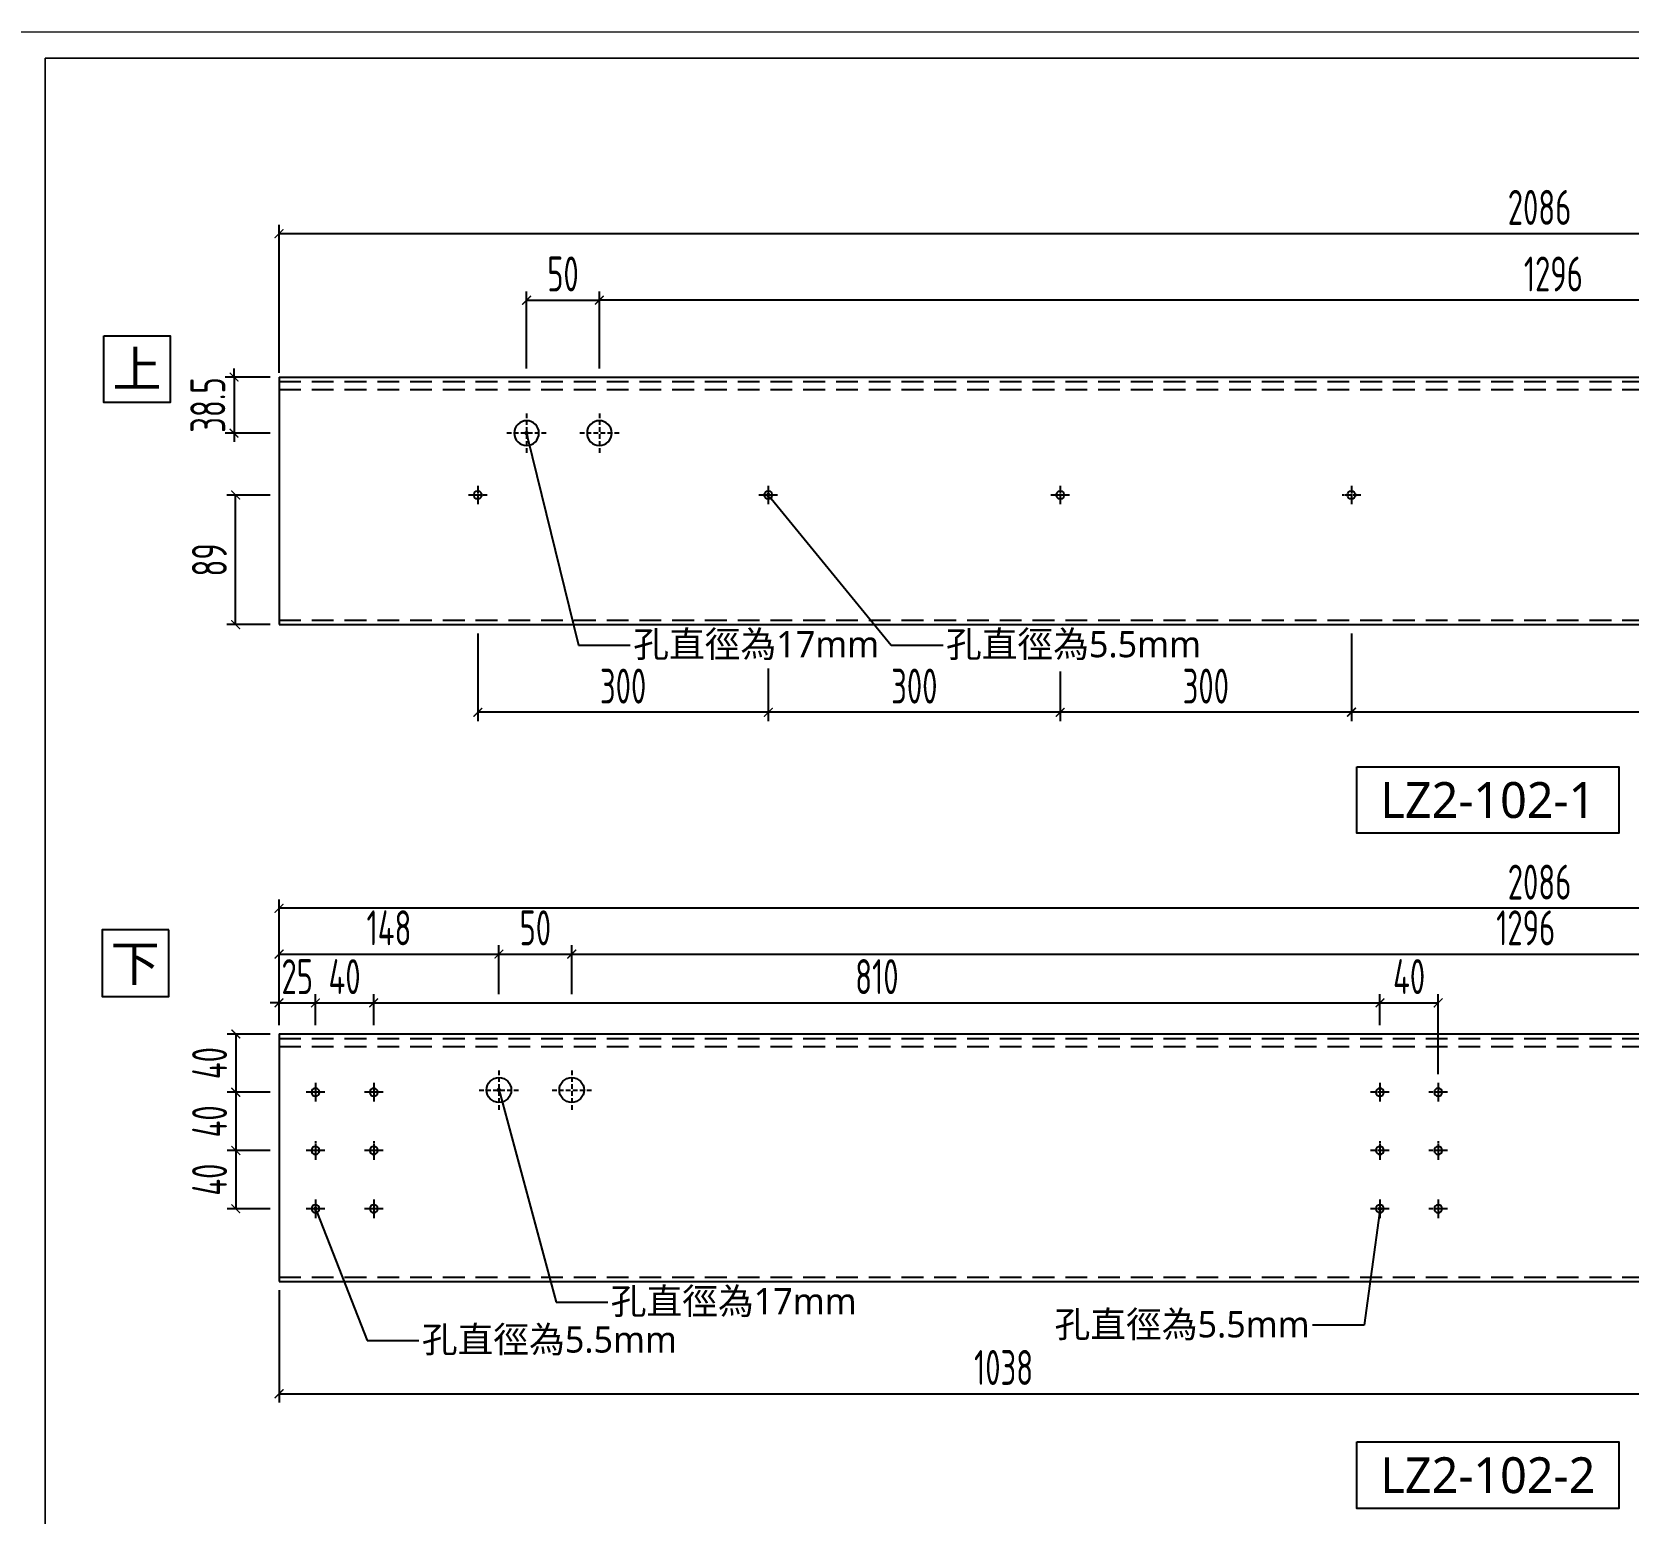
# Model space of a CAD drawing. Extents: x -3378 to 102197, y -3799 to 48702.
# Drawn here: x 11408 to 12504, y 8115 to 9132 of the extents above; entities that cross this region are included whole.
import ezdxf
from ezdxf import colors
from ezdxf.entities.mleader import LeaderData, LeaderLine
from ezdxf.enums import TextEntityAlignment as Align
from ezdxf.math import Vec2, Vec3

# ---------------------------------------------------------------- set-up
doc = ezdxf.new("R2010")
doc.units = 0
doc.set_wipeout_variables(frame=1)
for name, pattern in [('ASC-Facade Detail W1 & W2$0$HIDDEN2', [4.7625, 3.175, -1.5875]), ('CENTER', [2, 1.25, -0.25, 0.25, -0.25]), ('DASHDOT', [1, 0.5, -0.25, 0, -0.25]), ('HIDDEN', [0.375, 0.25, -0.125])]:
    doc.linetypes.add(name, pattern=pattern)
for name, color, linetype in [('DIM', 173, 'Continuous'), ('GM_ANNO_LABL', 4, 'Continuous'), ('GM_ANNO_TEXT', 7, 'Continuous'), ('噴塗面', 6, 'DASHDOT'), ('金屬面材 METAL PANEL', 2, 'Continuous'), ('鋼件', 6, 'Continuous'), ('隱藏線 HIDDEN', 8, 'HIDDEN')]:
    doc.layers.add(name, color=color, linetype=linetype)
doc.layers.add('GM_CNST', color=171, linetype='Continuous', lineweight=5, plot=False)
doc.styles.add('CHINESE', font='ros1.shx', dxfattribs={"width": 0.75, "bigfont": 'hztxt.shx'})
doc.styles.add('GM', font='')
doc.styles.get('GM').set_extended_font_data('Microsoft JhengHei')
doc.dimstyles.new('F-06', dxfattribs={"dimscale": 6, "dimtxt": 4, "dimasz": 1, "dimexe": 1, "dimexo": 1, "dimgap": 1, "dimtad": 1, "dimdec": 1, "dimzin": 12, "dimdsep": 46, "dimtxsty": 'CHINESE', "dimblk": 'ARCHTICK', "dimcen": 0, "dimclrd": 4, "dimclre": 4, "dimclrt": 1, "dimadec": 0, "dimazin": 3, "dimtfac": 1, "dimtdec": 1, "dimtix": 1, "dimtmove": 2, "dimatfit": 3, "dimfxl": 1, "dimtolj": 1, "dimtzin": 0, "dimarcsym": 0})

# ---------------------------------------------------------------- blocks, each defined once
blk = doc.blocks.new('*U896')
blk.add_wipeout([(-6.301, 1.6), (6.301, 1.6), (6.301, -1.6), (-6.301, -1.6)])
blk.add_lwpolyline([(-6.301, 1.6), (6.301, 1.6), (6.301, -1.6), (-6.301, -1.6)], close=True)
at = {"layer": 'GM_ANNO_TEXT', "ltscale": 0.3, "style": 'GM', "flags": 8}
blk.add_attdef('01', text='', height=1.725, dxfattribs=at).set_placement((0, 0), align=Align.MIDDLE_CENTER)
blk = doc.blocks.new('_ArchTick')
at = {"color": 0, "linetype": 'ByBlock', "const_width": 0.15}
blk.add_lwpolyline([(-0.5, -0.5), (0.5, 0.5)], dxfattribs=at)
blk = doc.blocks.new('*D974')
at = {"layer": 'Defpoints', "color": 0, "ltscale": 10, "transparency": 16777216}
for p in [(11577.5, 8529.9), (11577.5, 8443.6, 0), (13309, 8443.6, 0)]:
    blk.add_point(p, dxfattribs=at)
at = {"layer": 'DIM', "color": 4, "lineweight": -2, "ltscale": 10, "transparency": 16777216}
for p, q in [((11577.5, 8449.6), (11577.5, 8535.9)), ((13309, 8529.9), (11577.5, 8529.9)), ((13309, 8449.6), (13309, 8535.9))]:
    blk.add_line(p, q, dxfattribs=at)
at = {"layer": 'DIM', "color": 4, "lineweight": -2, "ltscale": 10, "transparency": 16777216, "xscale": 6, "yscale": 6, "zscale": 6, "rotation": 180}
blk.add_blockref('_ArchTick', (11577.5, 8529.9), dxfattribs=at)
at = {"layer": 'DIM', "color": 4, "lineweight": -2, "ltscale": 10, "transparency": 16777216, "xscale": 6, "yscale": 6, "zscale": 6}
blk.add_blockref('_ArchTick', (13309, 8529.9), dxfattribs=at)
at = {"layer": 'DIM', "color": 1, "ltscale": 10, "transparency": 16777216, "insert": (12443.2, 8547.9), "char_height": 24, "attachment_point": 5, "style": 'CHINESE'}
blk.add_mtext('\\A1;2086', dxfattribs=at)
blk = doc.blocks.new('*D979')
at = {"layer": 'Defpoints', "color": 0, "ltscale": 10, "transparency": 16777216}
for p in [(13309, 8993.2), (11577.5, 8891.7, 0), (13309, 8891.7, 0)]:
    blk.add_point(p, dxfattribs=at)
at = {"layer": 'DIM', "color": 4, "lineweight": -2, "ltscale": 10, "transparency": 16777216}
for p, q in [((11577.5, 8897.7), (11577.5, 8999.2)), ((11577.5, 8993.2), (13309, 8993.2)), ((13309, 8897.7), (13309, 8999.2))]:
    blk.add_line(p, q, dxfattribs=at)
at = {"layer": 'DIM', "color": 4, "lineweight": -2, "ltscale": 10, "transparency": 16777216, "xscale": 6, "yscale": 6, "zscale": 6, "rotation": 180}
blk.add_blockref('_ArchTick', (11577.5, 8993.2), dxfattribs=at)
at = {"layer": 'DIM', "color": 4, "lineweight": -2, "ltscale": 10, "transparency": 16777216, "xscale": 6, "yscale": 6, "zscale": 6}
blk.add_blockref('_ArchTick', (13309, 8993.2), dxfattribs=at)
at = {"layer": 'DIM', "color": 1, "ltscale": 10, "transparency": 16777216, "insert": (12443.2, 9011.2), "char_height": 24, "attachment_point": 5, "style": 'CHINESE'}
blk.add_mtext('\\A1;2086', dxfattribs=at)
blk = doc.blocks.new('A$C1729d957')
at = {"color": 1, "linetype": 'ASC-Facade Detail W1 & W2$0$HIDDEN2'}
for p, q in [((0, 13.5), (0, -13.5)), ((-13.5, 0), (13.5, 0))]:
    blk.add_line(p, q, dxfattribs=at)
at = {"color": 1}
blk.add_circle((0, 0), 8.5, dxfattribs=at)
blk = doc.blocks.new('*D1055')
at = {"layer": 'Defpoints', "color": 0, "ltscale": 10, "transparency": 16777216}
for p in [(11797.5, 8947.5), (11747.5, 8894.7, 0), (11797.5, 8894.7, 0)]:
    blk.add_point(p, dxfattribs=at)
at = {"layer": 'DIM', "color": 4, "lineweight": -2, "ltscale": 10, "transparency": 16777216}
for p, q in [((11747.5, 8900.7), (11747.5, 8953.5)), ((11747.5, 8947.5), (11797.5, 8947.5)), ((11797.5, 8900.7), (11797.5, 8953.5))]:
    blk.add_line(p, q, dxfattribs=at)
at = {"layer": 'DIM', "color": 4, "lineweight": -2, "ltscale": 10, "transparency": 16777216, "xscale": 6, "yscale": 6, "zscale": 6, "rotation": 180}
blk.add_blockref('_ArchTick', (11747.5, 8947.5), dxfattribs=at)
at = {"layer": 'DIM', "color": 4, "lineweight": -2, "ltscale": 10, "transparency": 16777216, "xscale": 6, "yscale": 6, "zscale": 6}
blk.add_blockref('_ArchTick', (11797.5, 8947.5), dxfattribs=at)
at = {"layer": 'DIM', "color": 1, "ltscale": 10, "transparency": 16777216, "insert": (11772.5, 8965.5), "char_height": 24, "attachment_point": 5, "style": 'CHINESE'}
blk.add_mtext('\\A1;50', dxfattribs=at)
blk = doc.blocks.new('*D1056')
at = {"layer": 'Defpoints', "color": 0, "ltscale": 10, "transparency": 16777216}
for p in [(11577.5, 8894.7, 0), (11546.6, 8856.2), (11577.5, 8856.2)]:
    blk.add_point(p, dxfattribs=at)
at = {"layer": 'DIM', "color": 4, "lineweight": -2, "ltscale": 10, "transparency": 16777216}
for p, q in [((11571.5, 8894.7), (11540.6, 8894.7)), ((11546.6, 8894.7), (11546.6, 8900.7)), ((11546.6, 8894.7), (11546.6, 8856.2)), ((11571.5, 8856.2), (11540.6, 8856.2)), ((11546.6, 8856.2), (11546.6, 8850.2))]:
    blk.add_line(p, q, dxfattribs=at)
at = {"layer": 'DIM', "color": 4, "lineweight": -2, "ltscale": 10, "transparency": 16777216, "xscale": 6, "yscale": 6, "zscale": 6}
for p, rotation in [((11546.6, 8894.7), 270), ((11546.6, 8856.2), 90)]:
    blk.add_blockref('_ArchTick', p, dxfattribs=dict(at, rotation=rotation))
at = {"layer": 'DIM', "color": 1, "ltscale": 10, "transparency": 16777216, "insert": (11528.6, 8875.5), "char_height": 24, "attachment_point": 5, "rotation": 90, "style": 'CHINESE'}
blk.add_mtext('\\A1;38.5', dxfattribs=at)
blk = doc.blocks.new('*D1057')
at = {"layer": 'Defpoints', "color": 0, "ltscale": 10, "transparency": 16777216}
for p in [(11797.5, 8947.5), (13108, 8918.6), (11797.5, 8894.7, 0)]:
    blk.add_point(p, dxfattribs=at)
at = {"layer": 'DIM', "color": 4, "lineweight": -2, "ltscale": 10, "transparency": 16777216}
for p, q in [((11797.5, 8900.7), (11797.5, 8953.5)), ((13108, 8947.5), (11797.5, 8947.5)), ((13108, 8924.6), (13108, 8953.5))]:
    blk.add_line(p, q, dxfattribs=at)
at = {"layer": 'DIM', "color": 4, "lineweight": -2, "ltscale": 10, "transparency": 16777216, "xscale": 6, "yscale": 6, "zscale": 6, "rotation": 180}
blk.add_blockref('_ArchTick', (11797.5, 8947.5), dxfattribs=at)
at = {"layer": 'DIM', "color": 4, "lineweight": -2, "ltscale": 10, "transparency": 16777216, "xscale": 6, "yscale": 6, "zscale": 6}
blk.add_blockref('_ArchTick', (13108, 8947.5), dxfattribs=at)
at = {"layer": 'DIM', "color": 1, "ltscale": 10, "transparency": 16777216, "insert": (12452.7, 8965.5), "char_height": 24, "attachment_point": 5, "style": 'CHINESE'}
blk.add_mtext('\\A1;1296', dxfattribs=at)
blk = doc.blocks.new('*D1058')
at = {"layer": 'Defpoints', "color": 0, "ltscale": 10, "transparency": 16777216}
for p in [(11728.5, 8498.5), (11728.5, 8465, 0), (11577.5, 8443.6, 0)]:
    blk.add_point(p, dxfattribs=at)
at = {"layer": 'DIM', "color": 4, "lineweight": -2, "ltscale": 10, "transparency": 16777216}
for p, q in [((11577.5, 8449.6), (11577.5, 8504.5)), ((11577.5, 8498.5), (11728.5, 8498.5)), ((11728.5, 8471), (11728.5, 8504.5))]:
    blk.add_line(p, q, dxfattribs=at)
at = {"layer": 'DIM', "color": 4, "lineweight": -2, "ltscale": 10, "transparency": 16777216, "xscale": 6, "yscale": 6, "zscale": 6, "rotation": 180}
blk.add_blockref('_ArchTick', (11577.5, 8498.5), dxfattribs=at)
at = {"layer": 'DIM', "color": 4, "lineweight": -2, "ltscale": 10, "transparency": 16777216, "xscale": 6, "yscale": 6, "zscale": 6}
blk.add_blockref('_ArchTick', (11728.5, 8498.5), dxfattribs=at)
at = {"layer": 'DIM', "color": 1, "ltscale": 10, "transparency": 16777216, "insert": (11653, 8516.5), "char_height": 24, "attachment_point": 5, "style": 'CHINESE'}
blk.add_mtext('\\A1;148', dxfattribs=at)
blk = doc.blocks.new('*D1059')
at = {"layer": 'Defpoints', "color": 0, "ltscale": 10, "transparency": 16777216}
for p in [(11778.5, 8498.5), (11728.5, 8465, 0), (11778.5, 8465, 0)]:
    blk.add_point(p, dxfattribs=at)
at = {"layer": 'DIM', "color": 4, "lineweight": -2, "ltscale": 10, "transparency": 16777216}
for p, q in [((11728.5, 8471), (11728.5, 8504.5)), ((11728.5, 8498.5), (11778.5, 8498.5)), ((11778.5, 8471), (11778.5, 8504.5))]:
    blk.add_line(p, q, dxfattribs=at)
at = {"layer": 'DIM', "color": 4, "lineweight": -2, "ltscale": 10, "transparency": 16777216, "xscale": 6, "yscale": 6, "zscale": 6, "rotation": 180}
blk.add_blockref('_ArchTick', (11728.5, 8498.5), dxfattribs=at)
at = {"layer": 'DIM', "color": 4, "lineweight": -2, "ltscale": 10, "transparency": 16777216, "xscale": 6, "yscale": 6, "zscale": 6}
blk.add_blockref('_ArchTick', (11778.5, 8498.5), dxfattribs=at)
at = {"layer": 'DIM', "color": 1, "ltscale": 10, "transparency": 16777216, "insert": (11753.5, 8516.5), "char_height": 24, "attachment_point": 5, "style": 'CHINESE'}
blk.add_mtext('\\A1;50', dxfattribs=at)
blk = doc.blocks.new('*D1062')
at = {"layer": 'Defpoints', "color": 0, "ltscale": 10, "transparency": 16777216}
for p in [(13089, 8498.5), (11778.5, 8465, 0), (13089, 8443.6)]:
    blk.add_point(p, dxfattribs=at)
at = {"layer": 'DIM', "color": 4, "lineweight": -2, "ltscale": 10, "transparency": 16777216}
for p, q in [((11778.5, 8471), (11778.5, 8504.5)), ((11778.5, 8498.5), (13089, 8498.5)), ((13089, 8449.6), (13089, 8504.5))]:
    blk.add_line(p, q, dxfattribs=at)
at = {"layer": 'DIM', "color": 4, "lineweight": -2, "ltscale": 10, "transparency": 16777216, "xscale": 6, "yscale": 6, "zscale": 6, "rotation": 180}
blk.add_blockref('_ArchTick', (11778.5, 8498.5), dxfattribs=at)
at = {"layer": 'DIM', "color": 4, "lineweight": -2, "ltscale": 10, "transparency": 16777216, "xscale": 6, "yscale": 6, "zscale": 6}
blk.add_blockref('_ArchTick', (13089, 8498.5), dxfattribs=at)
at = {"layer": 'DIM', "color": 1, "ltscale": 10, "transparency": 16777216, "insert": (12433.7, 8516.5), "char_height": 24, "attachment_point": 5, "style": 'CHINESE'}
blk.add_mtext('\\A1;1296', dxfattribs=at)
blk = doc.blocks.new('_Dot')
at = {"color": 0, "linetype": 'ByBlock', "lineweight": -2}
blk.add_line((-0.5, 0), (-1, 0), dxfattribs=at)
at = {"color": 0, "linetype": 'ByBlock', "const_width": 0.5}
blk.add_lwpolyline([(-0.25, 0, 1), (0.25, 0, 1)], format="xyb", close=True, dxfattribs=at)
blk = doc.blocks.new('*D1086')
at = {"layer": 'Defpoints', "color": 0, "ltscale": 10, "transparency": 16777216}
for p in [(12314, 8724.7, 0), (13309, 8724.7, 0), (12314, 8664.7)]:
    blk.add_point(p, dxfattribs=at)
at = {"layer": 'DIM', "color": 4, "lineweight": -2, "ltscale": 10, "transparency": 16777216}
for p, q in [((12314, 8718.7), (12314, 8658.7)), ((13309, 8718.7), (13309, 8658.7)), ((13309, 8664.7), (12314, 8664.7))]:
    blk.add_line(p, q, dxfattribs=at)
at = {"layer": 'DIM', "color": 4, "lineweight": -2, "ltscale": 10, "transparency": 16777216, "xscale": 6, "yscale": 6, "zscale": 6, "rotation": 180}
blk.add_blockref('_ArchTick', (12314, 8664.7), dxfattribs=at)
at = {"layer": 'DIM', "color": 4, "lineweight": -2, "ltscale": 10, "transparency": 16777216, "xscale": 6, "yscale": 6, "zscale": 6}
blk.add_blockref('_ArchTick', (13309, 8664.7), dxfattribs=at)
at = {"layer": 'DIM', "color": 1, "ltscale": 10, "transparency": 16777216, "insert": (12811.5, 8682.7), "char_height": 24, "attachment_point": 5, "style": 'CHINESE'}
blk.add_mtext('\\A1;1038', dxfattribs=at)
blk = doc.blocks.new('*D1087')
at = {"layer": 'Defpoints', "color": 0, "ltscale": 10, "transparency": 16777216}
for p in [(12314, 8724.7, 0), (12114, 8698.5, 0), (12114, 8664.5)]:
    blk.add_point(p, dxfattribs=at)
at = {"layer": 'DIM', "color": 4, "lineweight": -2, "ltscale": 10, "transparency": 16777216}
for p, q in [((12314, 8718.7), (12314, 8658.5)), ((12114, 8692.5), (12114, 8658.5)), ((12314, 8664.5), (12114, 8664.5))]:
    blk.add_line(p, q, dxfattribs=at)
at = {"layer": 'DIM', "color": 4, "lineweight": -2, "ltscale": 10, "transparency": 16777216, "xscale": 6, "yscale": 6, "zscale": 6, "rotation": 180}
blk.add_blockref('_ArchTick', (12114, 8664.5), dxfattribs=at)
at = {"layer": 'DIM', "color": 4, "lineweight": -2, "ltscale": 10, "transparency": 16777216, "xscale": 6, "yscale": 6, "zscale": 6}
blk.add_blockref('_ArchTick', (12314, 8664.5), dxfattribs=at)
at = {"layer": 'DIM', "color": 1, "ltscale": 10, "transparency": 16777216, "insert": (12214, 8682.5), "char_height": 24, "attachment_point": 5, "style": 'CHINESE'}
blk.add_mtext('\\A1;300', dxfattribs=at)
blk = doc.blocks.new('*D1088')
at = {"layer": 'Defpoints', "color": 0, "ltscale": 10, "transparency": 16777216}
for p in [(11913.5, 8700.6), (12114, 8698.5, 0), (11913.5, 8664.5)]:
    blk.add_point(p, dxfattribs=at)
at = {"layer": 'DIM', "color": 4, "lineweight": -2, "ltscale": 10, "transparency": 16777216}
for p, q in [((11913.5, 8694.6), (11913.5, 8658.5)), ((12114, 8692.5), (12114, 8658.5)), ((12114, 8664.5), (11913.5, 8664.5))]:
    blk.add_line(p, q, dxfattribs=at)
at = {"layer": 'DIM', "color": 4, "lineweight": -2, "ltscale": 10, "transparency": 16777216, "xscale": 6, "yscale": 6, "zscale": 6, "rotation": 180}
blk.add_blockref('_ArchTick', (11913.5, 8664.5), dxfattribs=at)
at = {"layer": 'DIM', "color": 4, "lineweight": -2, "ltscale": 10, "transparency": 16777216, "xscale": 6, "yscale": 6, "zscale": 6}
blk.add_blockref('_ArchTick', (12114, 8664.5), dxfattribs=at)
at = {"layer": 'DIM', "color": 1, "ltscale": 10, "transparency": 16777216, "insert": (12013.8, 8682.5), "char_height": 24, "attachment_point": 5, "style": 'CHINESE'}
blk.add_mtext('\\A1;300', dxfattribs=at)
blk = doc.blocks.new('*D1089')
at = {"layer": 'Defpoints', "color": 0, "ltscale": 10, "transparency": 16777216}
for p in [(11714, 8724.7), (11913.5, 8700.6), (11714, 8664.5)]:
    blk.add_point(p, dxfattribs=at)
at = {"layer": 'DIM', "color": 4, "lineweight": -2, "ltscale": 10, "transparency": 16777216}
for p, q in [((11714, 8718.7), (11714, 8658.5)), ((11913.5, 8694.6), (11913.5, 8658.5)), ((11913.5, 8664.5), (11714, 8664.5))]:
    blk.add_line(p, q, dxfattribs=at)
at = {"layer": 'DIM', "color": 4, "lineweight": -2, "ltscale": 10, "transparency": 16777216, "xscale": 6, "yscale": 6, "zscale": 6, "rotation": 180}
blk.add_blockref('_ArchTick', (11714, 8664.5), dxfattribs=at)
at = {"layer": 'DIM', "color": 4, "lineweight": -2, "ltscale": 10, "transparency": 16777216, "xscale": 6, "yscale": 6, "zscale": 6}
blk.add_blockref('_ArchTick', (11913.5, 8664.5), dxfattribs=at)
at = {"layer": 'DIM', "color": 1, "ltscale": 10, "transparency": 16777216, "insert": (11813.8, 8682.5), "char_height": 24, "attachment_point": 5, "style": 'CHINESE'}
blk.add_mtext('\\A1;300', dxfattribs=at)
blk = doc.blocks.new('*D1090')
at = {"layer": 'Defpoints', "color": 0, "ltscale": 10, "transparency": 16777216}
for p in [(11577.5, 8273.6, 0), (12572.7, 8273.6), (12572.7, 8196.6)]:
    blk.add_point(p, dxfattribs=at)
at = {"layer": 'DIM', "color": 4, "lineweight": -2, "ltscale": 10, "transparency": 16777216}
for p, q in [((11577.5, 8267.6), (11577.5, 8190.6)), ((12572.7, 8267.6), (12572.7, 8190.6)), ((11577.5, 8196.6), (12572.7, 8196.6))]:
    blk.add_line(p, q, dxfattribs=at)
at = {"layer": 'DIM', "color": 4, "lineweight": -2, "ltscale": 10, "transparency": 16777216, "xscale": 6, "yscale": 6, "zscale": 6, "rotation": 180}
blk.add_blockref('_ArchTick', (11577.5, 8196.6), dxfattribs=at)
at = {"layer": 'DIM', "color": 4, "lineweight": -2, "ltscale": 10, "transparency": 16777216, "xscale": 6, "yscale": 6, "zscale": 6}
blk.add_blockref('_ArchTick', (12572.7, 8196.6), dxfattribs=at)
at = {"layer": 'DIM', "color": 1, "ltscale": 10, "transparency": 16777216, "insert": (12075.1, 8214.6), "char_height": 24, "attachment_point": 5, "style": 'CHINESE'}
blk.add_mtext('\\A1;1038', dxfattribs=at)
blk = doc.blocks.new('5.5KONG')
at = {"color": 6, "linetype": 'CENTER'}
for p, q in [((-6.4, 0), (6.4, 0)), ((0, 6.4), (0, -6.4))]:
    blk.add_line(p, q, dxfattribs=at)
at = {"layer": '鋼件', "linetype": 'Continuous'}
blk.add_circle((0, 0), 2.75, dxfattribs=at)
blk = doc.blocks.new('*D1100')
at = {"layer": 'Defpoints', "color": 0, "ltscale": 10, "transparency": 16777216}
for p in [(11602.5, 8465), (11577.5, 8443.6, 0), (11602.5, 8443.6, 0)]:
    blk.add_point(p, dxfattribs=at)
at = {"layer": 'DIM', "color": 4, "lineweight": -2, "ltscale": 10, "transparency": 16777216}
for p, q in [((11577.5, 8465), (11571.5, 8465)), ((11577.5, 8449.6), (11577.5, 8471)), ((11577.5, 8465), (11602.5, 8465)), ((11602.5, 8449.6), (11602.5, 8471)), ((11602.5, 8465), (11608.5, 8465))]:
    blk.add_line(p, q, dxfattribs=at)
at = {"layer": 'DIM', "color": 4, "lineweight": -2, "ltscale": 10, "transparency": 16777216, "xscale": 6, "yscale": 6, "zscale": 6}
blk.add_blockref('_ArchTick', (11577.5, 8465), dxfattribs=at)
at = {"layer": 'DIM', "color": 4, "lineweight": -2, "ltscale": 10, "transparency": 16777216, "xscale": 6, "yscale": 6, "zscale": 6, "rotation": 180}
blk.add_blockref('_ArchTick', (11602.5, 8465), dxfattribs=at)
at = {"layer": 'DIM', "color": 1, "ltscale": 10, "transparency": 16777216, "insert": (11590, 8483), "char_height": 24, "attachment_point": 5, "style": 'CHINESE'}
blk.add_mtext('\\A1;25', dxfattribs=at)
blk = doc.blocks.new('*D1101')
at = {"layer": 'Defpoints', "color": 0, "ltscale": 10, "transparency": 16777216}
for p in [(11642.5, 8465), (11602.5, 8443.6, 0), (11642.5, 8443.6, 0)]:
    blk.add_point(p, dxfattribs=at)
at = {"layer": 'DIM', "color": 4, "lineweight": -2, "ltscale": 10, "transparency": 16777216}
for p, q in [((11602.5, 8449.6), (11602.5, 8471)), ((11602.5, 8465), (11642.5, 8465)), ((11642.5, 8449.6), (11642.5, 8471))]:
    blk.add_line(p, q, dxfattribs=at)
at = {"layer": 'DIM', "color": 4, "lineweight": -2, "ltscale": 10, "transparency": 16777216, "xscale": 6, "yscale": 6, "zscale": 6, "rotation": 180}
blk.add_blockref('_ArchTick', (11602.5, 8465), dxfattribs=at)
at = {"layer": 'DIM', "color": 4, "lineweight": -2, "ltscale": 10, "transparency": 16777216, "xscale": 6, "yscale": 6, "zscale": 6}
blk.add_blockref('_ArchTick', (11642.5, 8465), dxfattribs=at)
at = {"layer": 'DIM', "color": 1, "ltscale": 10, "transparency": 16777216, "insert": (11622.5, 8483), "char_height": 24, "attachment_point": 5, "style": 'CHINESE'}
blk.add_mtext('\\A1;40', dxfattribs=at)
blk = doc.blocks.new('*D1102')
at = {"layer": 'Defpoints', "color": 0, "ltscale": 10, "transparency": 16777216}
for p in [(11577.5, 8443.6, 0), (11547.8, 8403.6), (11577.5, 8403.6)]:
    blk.add_point(p, dxfattribs=at)
at = {"layer": 'DIM', "color": 4, "lineweight": -2, "ltscale": 10, "transparency": 16777216}
for p, q in [((11571.5, 8443.6), (11541.8, 8443.6)), ((11547.8, 8443.6), (11547.8, 8403.6)), ((11571.5, 8403.6), (11541.8, 8403.6))]:
    blk.add_line(p, q, dxfattribs=at)
at = {"layer": 'DIM', "color": 4, "lineweight": -2, "ltscale": 10, "transparency": 16777216, "xscale": 6, "yscale": 6, "zscale": 6}
for p, rotation in [((11547.8, 8443.6), 90), ((11547.8, 8403.6), 270)]:
    blk.add_blockref('_ArchTick', p, dxfattribs=dict(at, rotation=rotation))
at = {"layer": 'DIM', "color": 1, "ltscale": 10, "transparency": 16777216, "insert": (11529.8, 8423.6), "char_height": 24, "attachment_point": 5, "rotation": 90, "style": 'CHINESE'}
blk.add_mtext('\\A1;40', dxfattribs=at)
blk = doc.blocks.new('*D1103')
at = {"layer": 'Defpoints', "color": 0, "ltscale": 10, "transparency": 16777216}
for p in [(11577.5, 8403.6), (11547.8, 8363.6), (11577.5, 8363.6, 0)]:
    blk.add_point(p, dxfattribs=at)
at = {"layer": 'DIM', "color": 4, "lineweight": -2, "ltscale": 10, "transparency": 16777216}
for p, q in [((11571.5, 8403.6), (11541.8, 8403.6)), ((11547.8, 8403.6), (11547.8, 8363.6)), ((11571.5, 8363.6), (11541.8, 8363.6))]:
    blk.add_line(p, q, dxfattribs=at)
at = {"layer": 'DIM', "color": 4, "lineweight": -2, "ltscale": 10, "transparency": 16777216, "xscale": 6, "yscale": 6, "zscale": 6}
for p, rotation in [((11547.8, 8403.6), 90), ((11547.8, 8363.6), 270)]:
    blk.add_blockref('_ArchTick', p, dxfattribs=dict(at, rotation=rotation))
at = {"layer": 'DIM', "color": 1, "ltscale": 10, "transparency": 16777216, "insert": (11529.8, 8383.6), "char_height": 24, "attachment_point": 5, "rotation": 90, "style": 'CHINESE'}
blk.add_mtext('\\A1;40', dxfattribs=at)
blk = doc.blocks.new('*D1104')
at = {"layer": 'Defpoints', "color": 0, "ltscale": 10, "transparency": 16777216}
for p in [(11577.5, 8363.6, 0), (11547.8, 8323.6), (11577.5, 8323.6)]:
    blk.add_point(p, dxfattribs=at)
at = {"layer": 'DIM', "color": 4, "lineweight": -2, "ltscale": 10, "transparency": 16777216}
for p, q in [((11571.5, 8363.6), (11541.8, 8363.6)), ((11547.8, 8363.6), (11547.8, 8323.6)), ((11571.5, 8323.6), (11541.8, 8323.6))]:
    blk.add_line(p, q, dxfattribs=at)
at = {"layer": 'DIM', "color": 4, "lineweight": -2, "ltscale": 10, "transparency": 16777216, "xscale": 6, "yscale": 6, "zscale": 6}
for p, rotation in [((11547.8, 8363.6), 90), ((11547.8, 8323.6), 270)]:
    blk.add_blockref('_ArchTick', p, dxfattribs=dict(at, rotation=rotation))
at = {"layer": 'DIM', "color": 1, "ltscale": 10, "transparency": 16777216, "insert": (11529.8, 8343.6), "char_height": 24, "attachment_point": 5, "rotation": 90, "style": 'CHINESE'}
blk.add_mtext('\\A1;40', dxfattribs=at)
blk = doc.blocks.new('*D1105')
at = {"layer": 'Defpoints', "color": 0, "ltscale": 10, "transparency": 16777216}
for p in [(12333.6, 8465), (11642.5, 8448.6), (12333.6, 8443.6, 0)]:
    blk.add_point(p, dxfattribs=at)
at = {"layer": 'DIM', "color": 4, "lineweight": -2, "ltscale": 10, "transparency": 16777216}
for p, q in [((11642.5, 8454.6), (11642.5, 8471)), ((11642.5, 8465), (12333.6, 8465)), ((12333.6, 8449.6), (12333.6, 8471))]:
    blk.add_line(p, q, dxfattribs=at)
at = {"layer": 'DIM', "color": 4, "lineweight": -2, "ltscale": 10, "transparency": 16777216, "xscale": 6, "yscale": 6, "zscale": 6, "rotation": 180}
blk.add_blockref('_ArchTick', (11642.5, 8465), dxfattribs=at)
at = {"layer": 'DIM', "color": 4, "lineweight": -2, "ltscale": 10, "transparency": 16777216, "xscale": 6, "yscale": 6, "zscale": 6}
blk.add_blockref('_ArchTick', (12333.6, 8465), dxfattribs=at)
at = {"layer": 'DIM', "color": 1, "ltscale": 10, "transparency": 16777216, "insert": (11988.1, 8483), "char_height": 24, "attachment_point": 5, "style": 'CHINESE'}
blk.add_mtext('\\A1;810', dxfattribs=at)
blk = doc.blocks.new('*D1024')
at = {"layer": 'Defpoints', "color": 0, "ltscale": 10, "transparency": 16777216}
for p in [(11547.7, 8813.7), (11577.5, 8813.7), (11577.5, 8724.7, 0)]:
    blk.add_point(p, dxfattribs=at)
at = {"layer": 'DIM', "color": 4, "lineweight": -2, "ltscale": 10, "transparency": 16777216}
for p, q in [((11571.5, 8813.7), (11541.7, 8813.7)), ((11547.7, 8724.7), (11547.7, 8813.7)), ((11571.5, 8724.7), (11541.7, 8724.7))]:
    blk.add_line(p, q, dxfattribs=at)
at = {"layer": 'DIM', "color": 4, "lineweight": -2, "ltscale": 10, "transparency": 16777216, "xscale": 6, "yscale": 6, "zscale": 6}
for p, rotation in [((11547.7, 8813.7), 90), ((11547.7, 8724.7), 270)]:
    blk.add_blockref('_ArchTick', p, dxfattribs=dict(at, rotation=rotation))
at = {"layer": 'DIM', "color": 1, "ltscale": 10, "transparency": 16777216, "insert": (11529.7, 8769.2), "char_height": 24, "attachment_point": 5, "rotation": 90, "style": 'CHINESE'}
blk.add_mtext('\\A1;89', dxfattribs=at)
blk = doc.blocks.new('TK')
at = {"lineweight": 0}
blk.add_3dface([(3, 5), (415, 5), (415, 294), (3, 294)], dxfattribs=at)
at = {"layer": 'GM_CNST'}
blk.add_lwpolyline([(3, 294), (415, 294), (415, 30.55), (3, 30.55)], close=True, dxfattribs=at)
at = {"layer": 'GM_CNST', "linetype": 'Continuous', "lineweight": 0}
blk.add_3dface([(420, 0), (0, 0), (0, 297), (420, 297)], dxfattribs=at)
at = {"layer": 'GM_ANNO_TEXT', "style": 'GM'}
for tag, p in [('業主', (283.43, 26.37)), ('圖名', (283.48, 9.14))]:
    blk.add_attdef(tag, text='', height=2.56, dxfattribs=at).set_placement(p, align=Align.MIDDLE_LEFT)
for tag, p in [('繪圖者', (109.3, 23.05)), ('比例尺', (166.71, 23.04)), ('設計者', (109.3, 9.56)), ('單位', (138.49, 9.62)), ('日期', (166.62, 9.45))]:
    blk.add_attdef(tag, text='', height=2.56, dxfattribs=at).set_placement(p, align=Align.CENTER)
for p in [(389.45, 19.37), (389.45, 13.69), (359.78, 12.56), (389.45, 8.01)]:
    blk.add_attdef('加工編號', text='', height=2.56, dxfattribs=at).set_placement(p, align=Align.MIDDLE)
blk = doc.blocks.new('*D1245')
at = {"layer": 'Defpoints', "color": 0, "ltscale": 10, "transparency": 16777216}
for p in [(12373.6, 8465), (12333.6, 8449.6, 0), (12373.6, 8410, 0)]:
    blk.add_point(p, dxfattribs=at)
at = {"layer": 'DIM', "color": 4, "lineweight": -2, "ltscale": 10, "transparency": 16777216}
for p, q in [((12333.6, 8455.6), (12333.6, 8471)), ((12333.6, 8465), (12373.6, 8465)), ((12373.6, 8416), (12373.6, 8471))]:
    blk.add_line(p, q, dxfattribs=at)
at = {"layer": 'DIM', "color": 4, "lineweight": -2, "ltscale": 10, "transparency": 16777216, "xscale": 6, "yscale": 6, "zscale": 6, "rotation": 180}
blk.add_blockref('_ArchTick', (12333.6, 8465), dxfattribs=at)
at = {"layer": 'DIM', "color": 4, "lineweight": -2, "ltscale": 10, "transparency": 16777216, "xscale": 6, "yscale": 6, "zscale": 6}
blk.add_blockref('_ArchTick', (12373.6, 8465), dxfattribs=at)
at = {"layer": 'DIM', "color": 1, "ltscale": 10, "transparency": 16777216, "insert": (12353.6, 8483), "char_height": 24, "attachment_point": 5, "style": 'CHINESE'}
blk.add_mtext('\\A1;40', dxfattribs=at)
blk = doc.blocks.new('*U1277')
blk.add_wipeout([(-1.6, 1.6), (1.6, 1.6), (1.6, -1.6), (-1.6, -1.6)])
blk.add_lwpolyline([(-1.6, 1.6), (1.6, 1.6), (1.6, -1.6), (-1.6, -1.6)], close=True)
at = {"layer": 'GM_ANNO_TEXT', "ltscale": 0.3, "style": 'GM', "flags": 8}
blk.add_attdef('01', text='', height=1.725, dxfattribs=at).set_placement((0, 0), align=Align.MIDDLE_CENTER)
blk = doc.blocks.new('*U1278')
blk.add_wipeout([(-1.6, 1.6), (1.6, 1.6), (1.6, -1.6), (-1.6, -1.6)])
blk.add_lwpolyline([(-1.6, 1.6), (1.6, 1.6), (1.6, -1.6), (-1.6, -1.6)], close=True)
at = {"layer": 'GM_ANNO_TEXT', "ltscale": 0.3, "style": 'GM', "flags": 8}
blk.add_attdef('01', text='', height=1.725, dxfattribs=at).set_placement((0, 0), align=Align.MIDDLE_CENTER)

msp = doc.modelspace()

# ---------------------------------------------------------------- linework, layer by layer
at = {"layer": '金屬面材 METAL PANEL'}
for p, q in [((11577.515, 8894.733, 0), (13308.958, 8894.733, 0)), ((11577.515, 8894.733, 0), (11577.515, 8724.733, 0)), ((11577.515, 8724.733, 0), (13308.958, 8724.733, 0)), ((11577.515, 8443.627, 0), (13308.958, 8443.627, 0)), ((11577.515, 8443.627, 0), (11577.515, 8273.627, 0)), ((11577.515, 8273.627, 0), (13308.958, 8273.627, 0))]:
    msp.add_line(p, q, dxfattribs=at)
at = {"layer": '隱藏線 HIDDEN', "ltscale": 60}
for p, q in [((11577.515, 8891.733, 0), (13308.958, 8891.733, 0)), ((11577.515, 8886.233, 0), (13308.958, 8886.233, 0)), ((11577.515, 8727.733, 0), (13308.958, 8727.733, 0)), ((11577.515, 8440.627, 0), (13308.958, 8440.627, 0)), ((11577.515, 8435.127, 0), (13308.958, 8435.127, 0)), ((11577.515, 8276.627, 0), (13308.958, 8276.627, 0))]:
    msp.add_line(p, q, dxfattribs=at)

# ---------------------------------------------------------------- block references
at = {"xscale": -1}
for p in [(11747.515, 8856.233, 0), (11797.515, 8856.233, 0)]:
    msp.add_blockref('A$C1729d957', p, dxfattribs=at)
for p in [(11728.514, 8405.127, 0), (11778.514, 8405.127, 0)]:
    msp.add_blockref('A$C1729d957', p)
at = {"layer": 'GM_ANNO_LABL', "ltscale": 0.3, "xscale": 14.28571431275816, "yscale": 14.28571431275816, "zscale": 14.28571431275816}
for p, values in [((12407.697, 8604.266, 0), {'01': 'LZ2-102-1'}), ((12407.697, 8140.639, 0), {'01': 'LZ2-102-2'})]:
    msp.add_blockref('*U896', p, dxfattribs=at).add_auto_attribs(values)
at = {"layer": '噴塗面'}
for p in [(11713.999, 8813.733, 0), (11913.519, 8813.733, 0), (12113.999, 8813.733, 0), (12313.985, 8813.733, 0)]:
    msp.add_blockref('5.5KONG', p, dxfattribs=at)
at = {"layer": '噴塗面', "xscale": -1}
for p in [(11602.515, 8403.627, 0), (11642.515, 8403.627, 0), (12333.592, 8403.627, 0), (12373.592, 8403.627, 0), (11602.515, 8363.627, 0), (11642.515, 8363.627, 0), (12333.592, 8363.627, 0), (12373.592, 8363.627, 0), (11602.515, 8323.627, 0), (11642.515, 8323.627, 0), (12333.592, 8323.627, 0), (12373.592, 8323.627, 0)]:
    msp.add_blockref('5.5KONG', p, dxfattribs=at)

# ---------------------------------------------------------------- dimensions: what is measured, and where the dimension line sits
at = {"layer": 'DIM', "ltscale": 10}
for base, p1, p2, text, picture, middle in [((13308.958, 8993.2, 0), (11577.515, 8891.732, 0), (13308.958, 8891.732, 0), '2086', '*D979', (12443.237, 9011.2, 0)), ((11797.515, 8947.466, 0), (13107.959, 8918.584, 0), (11797.515, 8894.733, 0), '1296', '*D1057', (12452.737, 8965.466, 0)), ((11602.515, 8464.997, 0), (11577.515, 8443.627, 0), (11602.515, 8443.627, 0), '25', '*D1100', (11590.015, 8482.997, 0)), ((11642.515, 8464.997, 0), (11602.515, 8443.627, 0), (11642.515, 8443.627, 0), '40', '*D1101', (11622.515, 8482.997, 0)), ((12333.592, 8464.997, 0), (11642.515, 8448.627, 0), (12333.592, 8443.627, 0), '810', '*D1105', (11988.053, 8482.997, 0))]:
    dim = msp.add_linear_dim(base=base, p1=p1, p2=p2, angle=180, text=text, dimstyle='F-06', dxfattribs=at)
    dim.commit()
    dim.dimension.update_dxf_attribs({"geometry": picture, "text_midpoint": middle})
for base, p1, p2, angle, picture, middle in [((11797.515, 8947.466, 0), (11747.515, 8894.733, 0), (11797.515, 8894.733, 0), 180, '*D1055', (11772.515, 8965.466, 0)), ((11546.647, 8856.233, 0), (11577.515, 8894.733, 0), (11577.515, 8856.233, 0), 90, '*D1056', (11528.647, 8875.483, 0)), ((11547.746, 8813.733, 0), (11577.515, 8724.733, 0), (11577.515, 8813.733, 0), 90, '*D1024', (11529.746, 8769.233, 0)), ((11547.849, 8403.627, 0), (11577.515, 8443.627, 0), (11577.515, 8403.627, 0), 90, '*D1102', (11529.849, 8423.627, 0)), ((11547.849, 8363.627, 0), (11577.515, 8403.627, 0), (11577.515, 8363.627, 0), 90, '*D1103', (11529.849, 8383.627, 0)), ((11547.849, 8323.627, 0), (11577.515, 8363.627, 0), (11577.515, 8323.627, 0), 90, '*D1104', (11529.849, 8343.627, 0))]:
    dim = msp.add_linear_dim(base=base, p1=p1, p2=p2, angle=angle, dimstyle='F-06', dxfattribs=at)
    dim.commit()
    dim.dimension.update_dxf_attribs({"geometry": picture, "text_midpoint": middle})
for base, p1, p2, text, picture, middle in [((11713.999, 8664.536, 0), (11913.519, 8700.582, 0), (11713.999, 8724.733, 0), '300', '*D1089', (11813.759, 8682.536, 0)), ((12113.999, 8664.536, 0), (12313.985, 8724.733, 0), (12113.999, 8698.486, 0), '300', '*D1087', (12213.992, 8682.536, 0)), ((12313.985, 8664.663, 0), (13308.958, 8724.733, 0), (12313.985, 8724.733, 0), '1038', '*D1086', (12811.471, 8682.663, 0)), ((11913.519, 8664.536, 0), (12113.999, 8698.486, 0), (11913.519, 8700.582, 0), '300', '*D1088', (12013.759, 8682.536, 0)), ((11577.515, 8529.942, 0), (13308.958, 8443.627, 0), (11577.515, 8443.627, 0), '2086', '*D974', (12443.237, 8547.942, 0)), ((11728.514, 8498.484, 0), (11577.515, 8443.627, 0), (11728.514, 8464.997, 0), '148', '*D1058', (11653.015, 8516.484, 0)), ((13088.958, 8498.484, 0), (11778.514, 8464.997, 0), (13088.958, 8443.627, 0), '1296', '*D1062', (12433.736, 8516.484, 0)), ((12572.726, 8196.611, 0), (11577.515, 8273.627, 0), (12572.726, 8273.627, 0), '1038', '*D1090', (12075.121, 8214.611, 0))]:
    dim = msp.add_linear_dim(base=base, p1=p1, p2=p2, text=text, dimstyle='F-06', dxfattribs=at)
    dim.commit()
    dim.dimension.update_dxf_attribs({"geometry": picture, "text_midpoint": middle})
for base, p1, p2, picture, middle in [((11778.514, 8498.484, 0), (11728.514, 8464.997, 0), (11778.514, 8464.997, 0), '*D1059', (11753.514, 8516.484, 0)), ((12373.592, 8464.997), (12333.592, 8449.627, 0), (12373.592, 8409.992, 0), '*D1245', (12353.592, 8482.997))]:
    dim = msp.add_linear_dim(base=base, p1=p1, p2=p2, dimstyle='F-06', dxfattribs=at)
    dim.commit()
    dim.dimension.update_dxf_attribs({"geometry": picture, "text_midpoint": middle})

# ---------------------------------------------------------------- leaders
at = {"layer": 'GM_ANNO_LABL'}
ml = msp.add_multileader_mtext('Standard', dxfattribs=at)
ml.set_content('{\\fMicrosoft JhengHei|b0|i0|c136|p34;孔直徑為17mm}', color=256, style='GM')
ml.set_leader_properties()
ml.set_arrow_properties(name='DOT')
ml.build(insert=Vec2(0, 0))
ml.multileader.update_dxf_attribs({"arrow_head_size": 3})
ctx = ml.context
ctx.base_point, ctx.char_height, ctx.arrow_head_size, ctx.plane_origin = Vec3(11818.76, 8710.662, 0), 18, 3, Vec3(11818.713, 8787.452, 0)
notes = []
notes.append((ctx, [(0, (1, 1, 0), (11783.184, 8710.662, 0), (1, 0), 35.576, [(0, [(11747.515, 8856.233, 0)], 0, [])])]))
ctx.mtext.insert, ctx.mtext.flow_direction = Vec3(11820.76, 8720.318, 0), 5
ml = msp.add_multileader_mtext('Standard', dxfattribs=at)
ml.set_content('{\\fMicrosoft JhengHei|b0|i0|c136|p34;孔直徑為}5.5{\\fMicrosoft JhengHei|b0|i0|c136|p34;mm}', color=256, style='GM')
ml.set_leader_properties()
ml.set_arrow_properties(name='DOT')
ml.build(insert=Vec2(0, 0))
ml.multileader.update_dxf_attribs({"arrow_head_size": 3})
ctx = ml.context
ctx.base_point, ctx.char_height, ctx.arrow_head_size, ctx.plane_origin = Vec3(12033.522, 8710.662, 0), 18, 3, Vec3(11984.717, 8744.952, 0)
notes.append((ctx, [(0, (1, 1, 0), (11997.946, 8710.662, 0), (1, 0), 35.576, [(0, [(11913.519, 8813.733, 0)], 0, [])])]))
ctx.mtext.insert, ctx.mtext.flow_direction = Vec3(12035.522, 8720.318, 0), 5
ml = msp.add_multileader_mtext('Standard', dxfattribs=at)
ml.set_content('{\\fMicrosoft JhengHei|b0|i0|c136|p34;孔直徑為17mm}', color=256, style='GM')
ml.set_leader_properties()
ml.set_arrow_properties(name='DOT')
ml.build(insert=Vec2(0, 0))
ml.multileader.update_dxf_attribs({"arrow_head_size": 3})
ctx = ml.context
ctx.base_point, ctx.char_height, ctx.arrow_head_size, ctx.plane_origin = Vec3(11803.3, 8259.503, 0), 18, 3, Vec3(11799.713, 8336.346, 0)
notes.append((ctx, [(0, (1, 1, 0), (11767.724, 8259.503, 0), (1, 0), 35.576, [(0, [(11728.514, 8405.127, 0)], 0, [])])]))
ctx.mtext.insert, ctx.mtext.flow_direction = Vec3(11805.3, 8269.16, 0), 5
ml = msp.add_multileader_mtext('Standard', dxfattribs=at)
ml.set_content('{\\fMicrosoft JhengHei|b0|i0|c136|p34;孔直徑為}5.5{\\fMicrosoft JhengHei|b0|i0|c136|p34;mm}', color=256, style='GM')
ml.set_leader_properties()
ml.set_arrow_properties(name='DOT')
ml.build(insert=Vec2(0, 0))
ml.multileader.update_dxf_attribs({"arrow_head_size": 3})
ctx = ml.context
ctx.base_point, ctx.char_height, ctx.arrow_head_size, ctx.plane_origin = Vec3(11673.583, 8233.191, 0), 18, 3, Vec3(11673.714, 8254.846, 0)
notes.append((ctx, [(0, (1, 1, 0), (11638.007, 8233.191, 0), (1, 0), 35.576, [(0, [(11602.515, 8323.627, 0)], 0, [])])]))
ctx.mtext.insert, ctx.mtext.flow_direction = Vec3(11675.583, 8242.848, 0), 5
ml = msp.add_multileader_mtext('Standard', dxfattribs=at)
ml.set_content('{\\fMicrosoft JhengHei|b0|i0|c136|p34;孔直徑為}5.5{\\fMicrosoft JhengHei|b0|i0|c136|p34;mm}', color=256, style='GM')
ml.set_leader_properties()
ml.set_arrow_properties(name='DOT')
ml.build(insert=Vec2(0, 0))
ml.multileader.update_dxf_attribs({"arrow_head_size": 3})
ctx = ml.context
ctx.base_point, ctx.char_height, ctx.arrow_head_size, ctx.plane_origin = Vec3(12114.303, 8243.629, 0), 18, 3, Vec3(12262.393, 8254.846, 0)
ctx.text_align_type = 2
notes.append((ctx, [(0, (1, 1, 0), (12322.84, 8243.629, 0), (-1, 0), 35.576, [(0, [(12333.592, 8323.627, 0)], 0, [])])]))
ctx.mtext.insert, ctx.mtext.alignment, ctx.mtext.flow_direction = Vec3(12285.264, 8253.286, 0), 3, 5
for ctx, leaders in notes:
    for number, flags, end, landing, length, lines in leaders:
        leader = LeaderData()
        leader.index, (leader.has_last_leader_line, leader.has_dogleg_vector, leader.attachment_direction) = number, flags
        leader.last_leader_point, leader.dogleg_vector, leader.dogleg_length = Vec3(end), Vec3(landing), length
        for number, points, colour, breaks in lines:
            line = LeaderLine()
            line.index, line.vertices, line.color, line.breaks = number, Vec3.list(points), colors.encode_raw_color(colour), breaks
            leader.lines.append(line)
        ctx.leaders.append(leader)

# ---------------------------------------------------------------- next in the draw order: block references
at = {"xscale": 6, "yscale": 6, "zscale": 6}
msp.add_blockref('TK', (11398.793, 7349.705), dxfattribs=at)

# ---------------------------------------------------------------- next in the draw order: block references
at = {"layer": 'GM_ANNO_LABL', "ltscale": 0.3, "xscale": 14.28571431275816, "yscale": 14.28571431275816, "zscale": 14.28571431275816}
msp.add_blockref('*U1277', (11479.981, 8900.183, 0), dxfattribs=at).add_auto_attribs({'01': '上'})
at = {"layer": 'GM_ANNO_LABL', "ltscale": 0.3}
ref = msp.add_blockref('*U1278', (11478.966, 8492.187, 0), dxfattribs=dict(at, xscale=-14.28571431275816, yscale=14.28571431275816, zscale=14.28571431275816))
ref.add_attrib('01', '下', dxfattribs={"layer": 'GM_ANNO_TEXT', "ltscale": 0.3, "height": 24.643, "style": 'GM', "flags": 8}).set_placement((11478.744, 8492.187, 0), align=Align.MIDDLE_CENTER)

doc.saveas('drawing.dxf')
